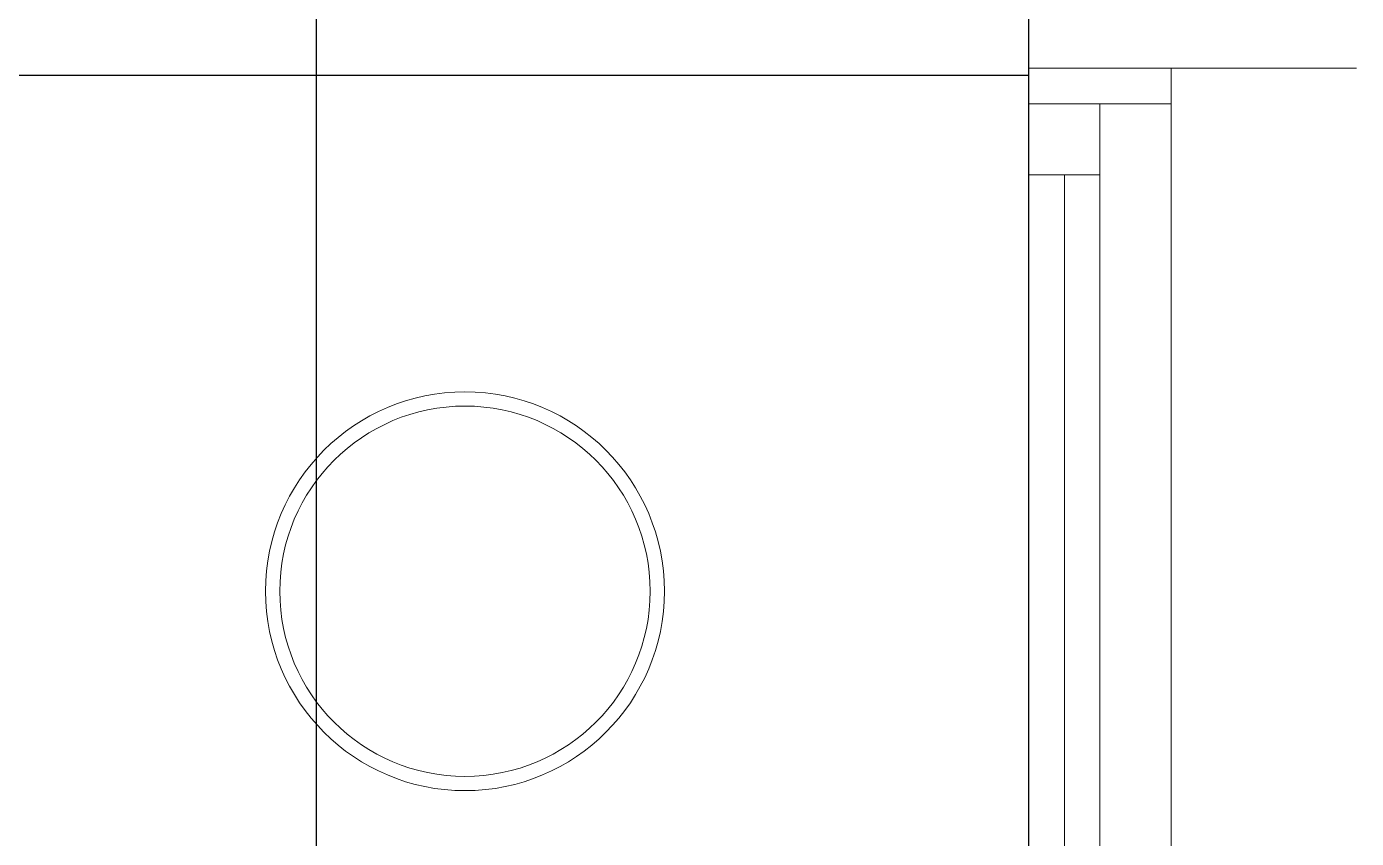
# Model space of a CAD drawing. Extents: x -178977 to 231842, y -29287 to 19916.
# Drawn here: x 48272 to 49206, y 6799 to 7369 of the extents above; entities that cross this region are included whole.
import ezdxf

# ---------------------------------------------------------------- set-up
doc = ezdxf.new("R2010")
doc.units = 0
doc.header["$LTSCALE"] = 0.25
doc.linetypes.add('DASHDOT', pattern=[25.4, 12.7, -6.35, 0, -6.35])
for name, color, linetype, lineweight in [('01-First Floor-FUR$0$Aluminum', 251, 'Continuous', 5), ('01-First Floor-FUR$0$LOADING', 253, 'Continuous', 5), ('01-First Floor-FUR$0$Walls', 251, 'Continuous', 5), ('E-LITE-CLNG-CNDT', 6, 'DASHDOT', 35)]:
    doc.layers.add(name, color=color, linetype=linetype, lineweight=lineweight)
doc.layers.add('01-First Floor-FUR$0$FALSE CEILING', color=251, linetype='Continuous')

# ---------------------------------------------------------------- blocks, each defined once
blk = doc.blocks.new('01-First Floor-FUR$0$WM00001-P')
at = {"layer": '01-First Floor-FUR$0$LOADING'}
for radius in [0.14, 0.13]:
    blk.add_circle((0, 0), radius, dxfattribs=at)
blk = doc.blocks.new('01-First Floor-FUR')
at = {"layer": '01-First Floor-FUR$0$Aluminum'}
for p, q in [((48976, 5840), (48976, 7340)), ((49076, 5840), (49076, 7340)), ((49076, 7315), (48976, 7315)), ((49026, 5865), (49026, 7315)), ((49026, 7265), (48976, 7265)), ((49001, 7265), (49001, 5915))]:
    blk.add_line(p, q, dxfattribs=at)
at = {"layer": '01-First Floor-FUR$0$FALSE CEILING', "linetype": 'Continuous'}
for p, q in [((48476, 5535), (48476, 8565.12)), ((45476, 7335), (48976, 7335))]:
    blk.add_line(p, q, dxfattribs=at)
at = {"layer": '01-First Floor-FUR$0$FALSE CEILING'}
blk.add_lwpolyline([(45476, 5535), (48976, 5535), (48976, 8565.12), (45476, 8565.12)], close=True, dxfattribs=at)
at = {"layer": '01-First Floor-FUR$0$Walls'}
for p, q in [((48976, 7340), (48976, 8565.12)), ((49206, 7340), (48976, 7340))]:
    blk.add_line(p, q, dxfattribs=at)
at = {"layer": '01-First Floor-FUR$0$LOADING', "extrusion": (-2.26467e-18, -2.24019e-05, -1), "xscale": 1000, "yscale": 1000, "zscale": 1000, "rotation": 270.0000000000001}
blk.add_blockref('01-First Floor-FUR$0$WM00001-P', (-48580.21, 6972.71, -0.03), dxfattribs=at)

msp = doc.modelspace()

# ---------------------------------------------------------------- block references
at = {"layer": 'E-LITE-CLNG-CNDT'}
msp.add_blockref('01-First Floor-FUR', (0, 0), dxfattribs=at)

doc.saveas('drawing.dxf')
